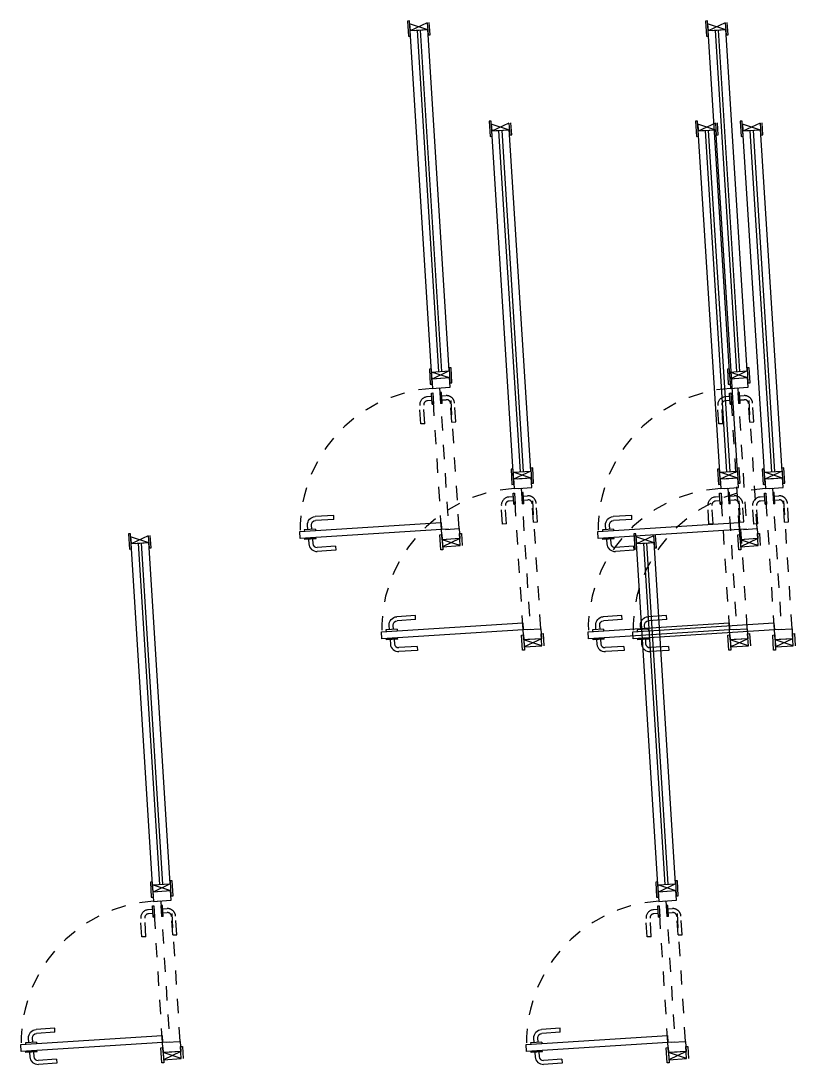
# Model space of a CAD drawing. Header units: millimetres. Extents: x 105 to 1807, y -268 to 915.
# Drawn here: x 300.59 to 306.02, y 124.69 to 132.02 of the extents above; entities that cross this region are included whole.
import ezdxf

# ---------------------------------------------------------------- set-up
doc = ezdxf.new("R2010")
doc.units = ezdxf.units.MM
doc.linetypes.add('HIDDEN2', pattern=[0.1875, 0.125, -0.0625])
doc.layers.add('CARPINTERIA', color=3, linetype='Continuous')
doc.layers.add('ELECTRICIDAD', color=1, linetype='Continuous')

# ---------------------------------------------------------------- blocks, each defined once
blk = doc.blocks.new('F_Maneta_FSB-001_Planta')
for p, q in [((-0.0275, -0.007), (-0.0275, 0)), ((-0.0275, 0), (0.0275, 0)), ((0.0275, -0.007), (0.0275, 0)), ((0.0275, -0.007), (-0.0275, -0.007)), ((-0.01, -0.007), (-0.01, -0.029)), ((0.01, -0.007), (0.01, -0.029)), ((0.122, -0.049), (0.03, -0.049)), ((0.122, -0.049), (0.122, -0.069)), ((0.122, -0.069), (0.03, -0.069))]:
    blk.add_line(p, q)
for radius in [0.04, 0.02]:
    blk.add_arc((0.03, -0.029), radius, 180, 270)
blk = doc.blocks.new('NUEVA ENTRADA')
at = {"layer": 'CARPINTERIA'}
for p, q in [((787.9472, 370.167), (787.8343, 370.1599)), ((787.8343, 370.1599), (787.9501, 370.1218)), ((787.8372, 370.1147), (787.9472, 370.167)), ((787.8372, 370.1147), (787.9501, 370.1218)), ((787.8372, 370.1147), (787.9243, 370.1202)), ((787.9501, 370.1218), (787.9472, 370.167)), ((787.9501, 370.1218), (787.9541, 370.0573)), ((787.8412, 370.0502), (787.8372, 370.1147)), ((787.9283, 370.0557), (787.8412, 370.0502)), ((787.9853, 369.1526), (787.8982, 369.1472)), ((787.8982, 369.1472), (787.9022, 369.0827)), ((788.0151, 369.0898), (788.0111, 369.1543)), ((787.9019, 369.0875), (788.0148, 369.0946)), ((787.9019, 369.0875), (787.989, 369.093)), ((787.9019, 369.0875), (788.0177, 369.0495)), ((787.9048, 369.0423), (788.0148, 369.0946)), ((788.0177, 369.0495), (787.9048, 369.0423)), ((788.0148, 369.0946), (788.0177, 369.0495)), ((788.0177, 369.0495), (788.1554, 366.8649)), ((787.9048, 369.0423), (788.0425, 366.8578)), ((787.9512, 369.0453), (788.0887, 366.8646)), ((787.9712, 369.0465), (788.1086, 366.8659)), ((788.0422, 366.8617), (788.1551, 366.8688)), ((788.0422, 366.8617), (788.1293, 366.8672)), ((788.0422, 366.8617), (788.158, 366.8236)), ((788.0451, 366.8165), (788.1551, 366.8688)), ((788.158, 366.8236), (788.1554, 366.8649))]:
    blk.add_line(p, q, dxfattribs=at)
at = {"layer": 'CARPINTERIA', "linetype": 'HIDDEN2', "ltscale": 0.25}
for p, q in [((787.8412, 370.0502), (787.8982, 369.1472)), ((787.9541, 370.0573), (788.0111, 369.1543)), ((788.0603, 369.3802), (788.0861, 369.3818)), ((788.0861, 369.3818), (788.0936, 369.2631)), ((787.8887, 369.3693), (787.8629, 369.3677)), ((787.8629, 369.3677), (787.8704, 369.249)), ((787.8887, 369.3693), (787.8962, 369.2507)), ((788.0603, 369.3802), (788.0678, 369.2615)), ((787.9506, 369.2508), (787.9596, 369.2514)), ((787.9506, 369.2508), (787.955, 369.1799)), ((787.9641, 369.1805), (787.9596, 369.2514)), ((788.0138, 369.2548), (788.0048, 369.2543)), ((788.0092, 369.1833), (788.0048, 369.2543)), ((788.0138, 369.2548), (788.0183, 369.1839)), ((787.952, 369.2283), (787.9236, 369.2265)), ((787.9536, 369.2025), (787.9252, 369.2007)), ((788.0183, 369.1839), (788.0092, 369.1833)), ((788.0152, 369.2322), (788.0436, 369.234)), ((788.0168, 369.2064), (788.0452, 369.2082)), ((787.955, 369.1799), (787.9641, 369.1805))]:
    blk.add_line(p, q, dxfattribs=at)
at = {"layer": 'CARPINTERIA'}
for points in [[(787.946, 370.1864), (787.9589, 370.1872), (787.965, 370.0904), (787.9521, 370.0896)], [(787.9541, 370.0573), (788.8572, 370.1143), (788.86, 370.0691), (787.957, 370.0122)], [(787.8931, 369.0222), (787.906, 369.023), (787.8999, 369.1197), (787.887, 369.1189)], [(788.0189, 369.0301), (788.0318, 369.0309), (788.0257, 369.1277), (788.0128, 369.1269)], [(788.1592, 366.8043), (788.1721, 366.8051), (788.166, 366.9019), (788.1531, 366.901)]]:
    blk.add_lwpolyline(points, close=True, dxfattribs=at)
for points in [[(787.8343, 370.1599), (787.8392, 370.0825), (787.8263, 370.0817), (787.8214, 370.1591)], [(788.0451, 366.8165), (788.0402, 366.8939), (788.0273, 366.8931), (788.0322, 366.8157)]]:
    blk.add_lwpolyline(points, dxfattribs=at)
at = {"layer": 'CARPINTERIA', "linetype": 'HIDDEN2', "ltscale": 0.25}
blk.add_lwpolyline([(787.9541, 370.0573), (788.0111, 369.1543), (787.9659, 369.1514), (787.909, 370.0545)], close=True, dxfattribs=at)
for centre, radius, start, end in [((787.9541, 370.0573), 0.9049, 273.60669, 3.60669), ((787.922, 369.2523), 0.0517, 183.60669, 273.60669), ((787.922, 369.2523), 0.0259, 183.60669, 273.60669), ((788.042, 369.2598), 0.0259, 273.60669, 3.60669), ((788.042, 369.2598), 0.0517, 273.60669, 3.60669)]:
    blk.add_arc(centre, radius, start, end, dxfattribs=at)
at = {"layer": 'CARPINTERIA', "xscale": 1.292660827544514, "yscale": 1.292660827544514, "zscale": 1.292660827544514, "rotation": 183.6066851557062}
blk.add_blockref('F_Maneta_FSB-001_Planta', (788.7927, 370.1102), dxfattribs=at)
at = {"layer": 'CARPINTERIA', "extrusion": (0, 0, -1), "xscale": 1.292660827544514, "yscale": 1.292660827544514, "zscale": -1.292660827544549, "rotation": 356.3933148442939}
blk.add_blockref('F_Maneta_FSB-001_Planta', (-788.7955, 370.065), dxfattribs=at)
blk = doc.blocks.new('7')
at = {"layer": 'CARPINTERIA'}
blk.add_blockref('NUEVA ENTRADA', (-3.0932, 0), dxfattribs=at)

msp = doc.modelspace()

# ---------------------------------------------------------------- block references
at = {"layer": 'ELECTRICIDAD', "xscale": 1.097560975609667, "yscale": 1.097560975609667, "zscale": 1.097560975609667, "rotation": 180}
for p in [(1164.9721, 534.6088), (1167.0643, 534.6088), (1165.5453, 533.9055), (1166.9949, 533.9055), (1167.3091, 533.9055), (1163.0135, 531.0088), (1166.5611, 531.0088)]:
    msp.add_blockref('7', p, dxfattribs=at)

doc.saveas('drawing.dxf')
